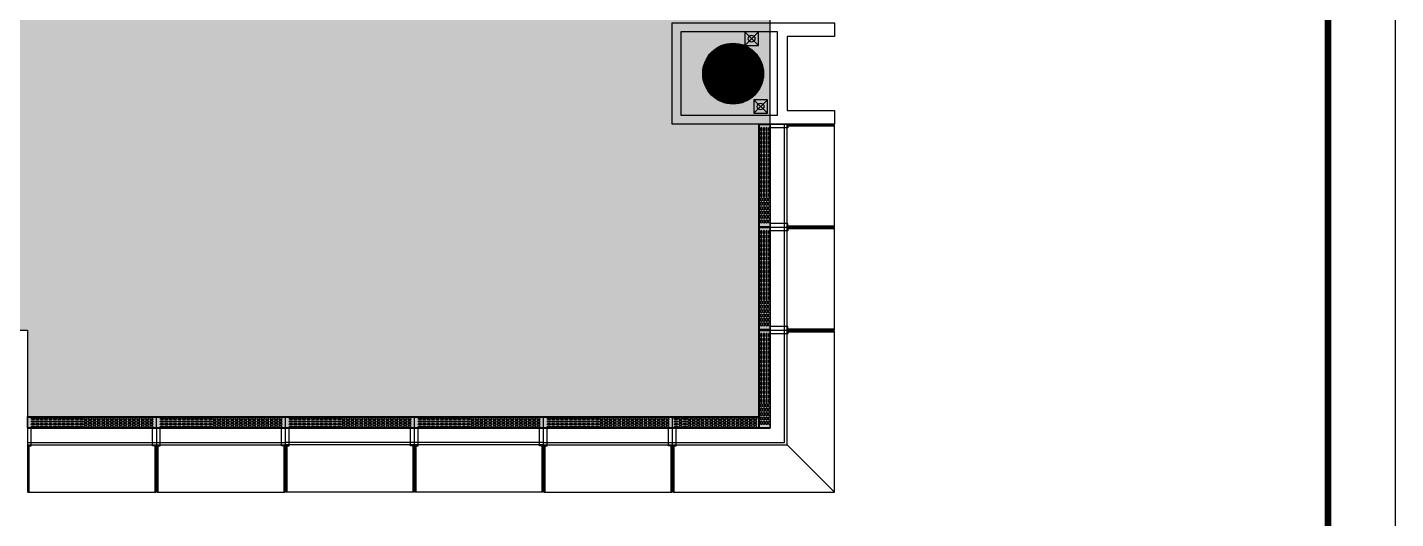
# Model space of a CAD drawing. Extents: x -284868 to 304789, y -137694 to 137894.
# Drawn here: x -52207 to -31947, y -119930 to -112652 of the extents above; entities that cross this region are included whole.
import ezdxf

# ---------------------------------------------------------------- set-up
doc = ezdxf.new("R2010")
doc.units = 0
doc.layers.get('0').update_dxf_attribs({"linetype": 'CONTINUOUS'})
for name, color, linetype in [('0-建筑外轮廓', 8, 'CONTINUOUS'), ('0-建筑柱体', 251, 'CONTINUOUS'), ('0-消防栓(给排水)', 9, 'CONTINUOUS'), ('0-窗', 11, 'CONTINUOUS'), ('0-非设计区域', 251, 'CONTINUOUS'), ('F-地漏', 8, 'CONTINUOUS'), ('TEL_TITLE', 7, 'CONTINUOUS')]:
    doc.layers.add(name, color=color, linetype=linetype)

# ---------------------------------------------------------------- blocks, each defined once
blk = doc.blocks.new('_YZH')
at = {"const_width": 0.5}
blk.add_lwpolyline([(-0.25, 0, 1), (0.25, 0, 1)], format="xyb", close=True, dxfattribs=at)
at = {"color": 4}
blk.add_circle((0, 0), 0.5, dxfattribs=at)
blk = doc.blocks.new('sgASGHHHH')
at = {"xscale": 900, "yscale": 900, "zscale": 900}
blk.add_blockref('_YZH', (-83446, -931674), dxfattribs=at)
blk = doc.blocks.new('A$C3B8026B3')
for p, q in [((38450, 3980), (38450, 5395)), ((38450, 2455), (38450, 3870)), ((27505, 950), (29305, 950)), ((29415, 950), (31215, 950)), ((33125, 950), (31325, 950)), ((35035, 950), (33235, 950)), ((35145, 950), (36945, 950)), ((38700, 700, 0), (39400, 0))]:
    blk.add_line(p, q)
for points in [[(38712, 5450), (38712, 5395), (38450, 5395), (38450, 5450)], [(38712, 3925), (38712, 3980), (38450, 3980), (38450, 3925)], [(38712, 3925), (38712, 3870), (38450, 3870), (38450, 3925)], [(38712, 2400), (38712, 2455), (38450, 2455), (38450, 2400)], [(38712, 2400), (38712, 2345), (38450, 2345), (38450, 2400)], [(27450, 688), (27505, 688), (27505, 950), (27450, 950)], [(29360, 688), (29305, 688), (29305, 950), (29360, 950)], [(29360, 688), (29415, 688), (29415, 950), (29360, 950)], [(31270, 688), (31215, 688), (31215, 950), (31270, 950)], [(31270, 688), (31325, 688), (31325, 950), (31270, 950)], [(33180, 688), (33125, 688), (33125, 950), (33180, 950)], [(33180, 688), (33235, 688), (33235, 950), (33180, 950)], [(35090, 688), (35035, 688), (35035, 950), (35090, 950)], [(35090, 688), (35145, 688), (35145, 950), (35090, 950)], [(37000, 688), (36945, 688), (36945, 950), (37000, 950)], [(37000, 688), (37055, 688), (37055, 950), (37000, 950)]]:
    blk.add_lwpolyline(points, close=True)
for points in [[(38662, 3925), (38662, 5450)], [(38700, 3925), (38700, 5450)], [(39400, 3931), (39400, 5444)], [(38662, 2400), (38662, 3925)], [(38700, 2400), (38700, 3925)], [(39400, 2406), (39400, 3919)], [(37000, 738), (38662, 738), (38662, 2400)], [(37000, 700), (38700, 700), (38700, 2400)], [(37055, 950), (38450, 950), (38450, 2345)], [(39400, 2392), (38712, 2392), (38712, 2377), (39400, 2377)], [(39400, 0), (39400, 2392)], [(27450, 738), (29360, 738)], [(27450, 700), (29360, 700)], [(29360, 738), (31270, 738)], [(29360, 700), (31270, 700)], [(33180, 738), (31270, 738)], [(33180, 700), (31270, 700)], [(35090, 738), (33180, 738)], [(35090, 700), (33180, 700)], [(35090, 738), (37000, 738)], [(35090, 700), (37000, 700)], [(37006, 0), (37006, 688), (37020, 688), (37020, 0)], [(27456, 0), (29354, 0)], [(29366, 0), (31264, 0)], [(33174, 0), (31276, 0)], [(35084, 0), (33186, 0)], [(35096, 0), (36994, 0)], [(37006, 0), (39400, 0)]]:
    blk.add_lwpolyline(points)
at = {"elevation": 0}
for points in [[(39400, 5444), (38712, 5444), (38712, 5429), (39400, 5429)], [(39400, 3931), (38712, 3931), (38712, 3945), (39400, 3945)], [(39400, 3919), (38712, 3919), (38712, 3904), (39400, 3904)], [(39400, 2406), (38712, 2406), (38712, 2420), (39400, 2420)], [(27456, 0), (27456, 688), (27470, 688), (27470, 0)], [(29354, 0), (29354, 688), (29339, 688), (29339, 0)], [(29366, 0), (29366, 688), (29380, 688), (29380, 0)], [(31264, 0), (31264, 688), (31249, 688), (31249, 0)], [(31276, 0), (31276, 688), (31290, 688), (31290, 0)], [(33174, 0), (33174, 688), (33159, 688), (33159, 0)], [(33186, 0), (33186, 688), (33200, 688), (33200, 0)], [(35084, 0), (35084, 688), (35069, 688), (35069, 0)], [(35096, 0), (35096, 688), (35110, 688), (35110, 0)], [(36994, 0), (36994, 688), (36979, 688), (36979, 0)]]:
    blk.add_lwpolyline(points, dxfattribs=at)
blk = doc.blocks.new('A$C06C71976')
for p, q in [((-1904, 160, 0), (0, 160)), ((-1904, 158, 0), (0, 158))]:
    blk.add_line(p, q)
blk.add_lwpolyline([(-1904, 171), (0, 171), (0, 0), (-1904, 0)], close=True)
for points in [[(-1839, 144), (-1809, 144, -1), (-1809, 124), (-1839, 124, -0.999999)], [(-1839, 104), (-1809, 104, -1), (-1809, 84), (-1839, 84, -0.999999)], [(-1839, 65), (-1809, 65, -1), (-1809, 45), (-1839, 45, -0.999999)], [(-1839, 25), (-1809, 25, -1), (-1809, 5), (-1839, 5, -0.999999)], [(-1774, 144), (-1744, 144, -1), (-1744, 124), (-1774, 124, -0.999999)], [(-1774, 104), (-1744, 104, -1), (-1744, 84), (-1774, 84, -0.999999)], [(-1774, 65), (-1744, 65, -1), (-1744, 45), (-1774, 45, -0.999999)], [(-1774, 25), (-1744, 25, -1), (-1744, 5), (-1774, 5, -0.999999)], [(-1709, 144), (-1679, 144, -1), (-1679, 124), (-1709, 124, -0.999999)], [(-1709, 104), (-1679, 104, -1), (-1679, 84), (-1709, 84, -0.999999)], [(-1709, 65), (-1679, 65, -1), (-1679, 45), (-1709, 45, -0.999999)], [(-1709, 25), (-1679, 25, -1), (-1679, 5), (-1709, 5, -0.999999)], [(-1644, 144), (-1614, 144, -1), (-1614, 124), (-1644, 124, -0.999999)], [(-1644, 104), (-1614, 104, -1), (-1614, 84), (-1644, 84, -0.999999)], [(-1644, 65), (-1614, 65, -1), (-1614, 45), (-1644, 45, -0.999999)], [(-1644, 25), (-1614, 25, -1), (-1614, 5), (-1644, 5, -0.999999)], [(-1579, 144), (-1549, 144, -1), (-1549, 124), (-1579, 124, -0.999999)], [(-1579, 104), (-1549, 104, -1), (-1549, 84), (-1579, 84, -0.999999)], [(-1579, 65), (-1549, 65, -1), (-1549, 45), (-1579, 45, -0.999999)], [(-1579, 25), (-1549, 25, -1), (-1549, 5), (-1579, 5, -0.999999)], [(-1514, 144), (-1484, 144, -1), (-1484, 124), (-1514, 124, -0.999999)], [(-1514, 104), (-1484, 104, -1), (-1484, 84), (-1514, 84, -0.999999)], [(-1514, 65), (-1484, 65, -1), (-1484, 45), (-1514, 45, -0.999999)], [(-1514, 25), (-1484, 25, -1), (-1484, 5), (-1514, 5, -0.999999)], [(-1449, 144), (-1419, 144, -1), (-1419, 124), (-1449, 124, -0.999999)], [(-1449, 104), (-1419, 104, -1), (-1419, 84), (-1449, 84, -0.999999)], [(-1449, 65), (-1419, 65, -1), (-1419, 45), (-1449, 45, -0.999999)], [(-1449, 25), (-1419, 25, -1), (-1419, 5), (-1449, 5, -0.999999)], [(-1384, 144), (-1354, 144, -1), (-1354, 124), (-1384, 124, -0.999999)], [(-1384, 104), (-1354, 104, -1), (-1354, 84), (-1384, 84, -0.999999)], [(-1384, 65), (-1354, 65, -1), (-1354, 45), (-1384, 45, -0.999999)], [(-1384, 25), (-1354, 25, -1), (-1354, 5), (-1384, 5, -0.999999)], [(-1319, 144), (-1289, 144, -1), (-1289, 124), (-1319, 124, -0.999999)], [(-1319, 104), (-1289, 104, -1), (-1289, 84), (-1319, 84, -0.999999)], [(-1319, 65), (-1289, 65, -1), (-1289, 45), (-1319, 45, -0.999999)], [(-1319, 25), (-1289, 25, -1), (-1289, 5), (-1319, 5, -0.999999)], [(-1254, 144), (-1224, 144, -1), (-1224, 124), (-1254, 124, -0.999999)], [(-1254, 104), (-1224, 104, -1), (-1224, 84), (-1254, 84, -0.999999)], [(-1254, 65), (-1224, 65, -1), (-1224, 45), (-1254, 45, -0.999999)], [(-1254, 25), (-1224, 25, -1), (-1224, 5), (-1254, 5, -0.999999)], [(-1189, 144), (-1159, 144, -1), (-1159, 124), (-1189, 124, -0.999999)], [(-1189, 104), (-1159, 104, -1), (-1159, 84), (-1189, 84, -0.999999)], [(-1189, 65), (-1159, 65, -1), (-1159, 45), (-1189, 45, -0.999999)], [(-1189, 25), (-1159, 25, -1), (-1159, 5), (-1189, 5, -0.999999)], [(-1124, 144), (-1094, 144, -1), (-1094, 124), (-1124, 124, -0.999999)], [(-1124, 104), (-1094, 104, -1), (-1094, 84), (-1124, 84, -0.999999)], [(-1124, 65), (-1094, 65, -1), (-1094, 45), (-1124, 45, -0.999999)], [(-1124, 25), (-1094, 25, -1), (-1094, 5), (-1124, 5, -0.999999)], [(-1029, 144), (-1059, 144, 1), (-1059, 124), (-1029, 124, 0.999999)], [(-1029, 104), (-1059, 104, 1), (-1059, 84), (-1029, 84, 0.999999)], [(-1029, 65), (-1059, 65, 1), (-1059, 45), (-1029, 45, 0.999999)], [(-1029, 25), (-1059, 25, 1), (-1059, 5), (-1029, 5, 0.999999)], [(-964, 144), (-994, 144, 1), (-994, 124), (-964, 124, 0.999999)], [(-964, 104), (-994, 104, 1), (-994, 84), (-964, 84, 0.999999)], [(-964, 65), (-994, 65, 1), (-994, 45), (-964, 45, 0.999999)], [(-964, 25), (-994, 25, 1), (-994, 5), (-964, 5, 0.999999)], [(-899, 144), (-929, 144, 1), (-929, 124), (-899, 124, 0.999999)], [(-899, 104), (-929, 104, 1), (-929, 84), (-899, 84, 0.999999)], [(-899, 65), (-929, 65, 1), (-929, 45), (-899, 45, 0.999999)], [(-899, 25), (-929, 25, 1), (-929, 5), (-899, 5, 0.999999)], [(-834, 144), (-864, 144, 1), (-864, 124), (-834, 124, 0.999999)], [(-834, 104), (-864, 104, 1), (-864, 84), (-834, 84, 0.999999)], [(-834, 65), (-864, 65, 1), (-864, 45), (-834, 45, 0.999999)], [(-834, 25), (-864, 25, 1), (-864, 5), (-834, 5, 0.999999)], [(-769, 144), (-799, 144, 1), (-799, 124), (-769, 124, 0.999999)], [(-769, 104), (-799, 104, 1), (-799, 84), (-769, 84, 0.999999)], [(-769, 65), (-799, 65, 1), (-799, 45), (-769, 45, 0.999999)], [(-769, 25), (-799, 25, 1), (-799, 5), (-769, 5, 0.999999)], [(-704, 144), (-734, 144, 1), (-734, 124), (-704, 124, 0.999999)], [(-704, 104), (-734, 104, 1), (-734, 84), (-704, 84, 0.999999)], [(-704, 65), (-734, 65, 1), (-734, 45), (-704, 45, 0.999999)], [(-704, 25), (-734, 25, 1), (-734, 5), (-704, 5, 0.999999)], [(-639, 144), (-669, 144, 1), (-669, 124), (-639, 124, 0.999999)], [(-639, 104), (-669, 104, 1), (-669, 84), (-639, 84, 0.999999)], [(-639, 65), (-669, 65, 1), (-669, 45), (-639, 45, 0.999999)], [(-639, 25), (-669, 25, 1), (-669, 5), (-639, 5, 0.999999)], [(-574, 144), (-604, 144, 1), (-604, 124), (-574, 124, 0.999999)], [(-574, 104), (-604, 104, 1), (-604, 84), (-574, 84, 0.999999)], [(-574, 65), (-604, 65, 1), (-604, 45), (-574, 45, 0.999999)], [(-574, 25), (-604, 25, 1), (-604, 5), (-574, 5, 0.999999)], [(-509, 144), (-539, 144, 1), (-539, 124), (-509, 124, 0.999999)], [(-509, 104), (-539, 104, 1), (-539, 84), (-509, 84, 0.999999)], [(-509, 65), (-539, 65, 1), (-539, 45), (-509, 45, 0.999999)], [(-509, 25), (-539, 25, 1), (-539, 5), (-509, 5, 0.999999)], [(-444, 144), (-474, 144, 1), (-474, 124), (-444, 124, 0.999999)], [(-444, 104), (-474, 104, 1), (-474, 84), (-444, 84, 0.999999)], [(-444, 65), (-474, 65, 1), (-474, 45), (-444, 45, 0.999999)], [(-444, 25), (-474, 25, 1), (-474, 5), (-444, 5, 0.999999)], [(-379, 144), (-409, 144, 1), (-409, 124), (-379, 124, 0.999999)], [(-379, 104), (-409, 104, 1), (-409, 84), (-379, 84, 0.999999)], [(-379, 65), (-409, 65, 1), (-409, 45), (-379, 45, 0.999999)], [(-379, 25), (-409, 25, 1), (-409, 5), (-379, 5, 0.999999)], [(-314, 144), (-344, 144, 1), (-344, 124), (-314, 124, 0.999999)], [(-314, 104), (-344, 104, 1), (-344, 84), (-314, 84, 0.999999)], [(-314, 65), (-344, 65, 1), (-344, 45), (-314, 45, 0.999999)], [(-314, 25), (-344, 25, 1), (-344, 5), (-314, 5, 0.999999)], [(-249, 144), (-279, 144, 1), (-279, 124), (-249, 124, 0.999999)], [(-249, 104), (-279, 104, 1), (-279, 84), (-249, 84, 0.999999)], [(-249, 65), (-279, 65, 1), (-279, 45), (-249, 45, 0.999999)], [(-249, 25), (-279, 25, 1), (-279, 5), (-249, 5, 0.999999)], [(-184, 144), (-214, 144, 1), (-214, 124), (-184, 124, 0.999999)], [(-184, 104), (-214, 104, 1), (-214, 84), (-184, 84, 0.999999)], [(-184, 65), (-214, 65, 1), (-214, 45), (-184, 45, 0.999999)], [(-184, 25), (-214, 25, 1), (-214, 5), (-184, 5, 0.999999)], [(-119, 144), (-149, 144, 1), (-149, 124), (-119, 124, 0.999999)], [(-119, 104), (-149, 104, 1), (-149, 84), (-119, 84, 0.999999)], [(-119, 65), (-149, 65, 1), (-149, 45), (-119, 45, 0.999999)], [(-119, 25), (-149, 25, 1), (-149, 5), (-119, 5, 0.999999)], [(-54, 144), (-84, 144, 1), (-84, 124), (-54, 124, 0.999999)], [(-54, 104), (-84, 104, 1), (-84, 84), (-54, 84, 0.999999)], [(-54, 65), (-84, 65, 1), (-84, 45), (-54, 45, 0.999999)], [(-54, 25), (-84, 25, 1), (-84, 5), (-54, 5, 0.999999)]]:
    blk.add_lwpolyline(points, format="xyb", close=True)
blk = doc.blocks.new('A$C678165FB')
for p, q in [((540, 2281, 0), (540, 3794)), ((543, 2281, 0), (543, 3794)), ((540, 756, 0), (540, 2269)), ((543, 756, 0), (543, 2269)), ((540, -700, 0), (540, 744)), ((543, -700, 0), (543, 744)), ((-747, -540, 0), (530, -540)), ((-747, -543, 0), (530, -543))]:
    blk.add_line(p, q)
blk.add_lwpolyline([(-10300, -530), (530, -530), (530, 3800)])
for points in [[(530, 2281), (530, 3794), (700, 3794), (700, 2281)], [(530, 756), (530, 2269), (700, 2269), (700, 756)], [(530, -700), (530, 744), (700, 744), (700, -700)], [(-747, -530), (530, -530), (530, -700), (-747, -700)]]:
    blk.add_lwpolyline(points, close=True)
for points in [[(557, 3740), (557, 3710, 1), (577, 3710), (577, 3740, 0.999999)], [(557, 3675), (557, 3645, 1), (577, 3645), (577, 3675, 0.999999)], [(596, 3740), (596, 3710, 1), (616, 3710), (616, 3740, 0.999999)], [(596, 3675), (596, 3645, 1), (616, 3645), (616, 3675, 0.999999)], [(636, 3740), (636, 3710, 1), (656, 3710), (656, 3740, 0.999999)], [(636, 3675), (636, 3645, 1), (656, 3645), (656, 3675, 0.999999)], [(675, 3740), (675, 3710, 1), (695, 3710), (695, 3740, 0.999999)], [(675, 3675), (675, 3645, 1), (695, 3645), (695, 3675, 0.999999)], [(557, 3610), (557, 3580, 1), (577, 3580), (577, 3610, 0.999999)], [(557, 3545), (557, 3515, 1), (577, 3515), (577, 3545, 0.999999)], [(557, 3480), (557, 3450, 1), (577, 3450), (577, 3480, 0.999999)], [(596, 3610), (596, 3580, 1), (616, 3580), (616, 3610, 0.999999)], [(596, 3545), (596, 3515, 1), (616, 3515), (616, 3545, 0.999999)], [(596, 3480), (596, 3450, 1), (616, 3450), (616, 3480, 0.999999)], [(636, 3610), (636, 3580, 1), (656, 3580), (656, 3610, 0.999999)], [(636, 3545), (636, 3515, 1), (656, 3515), (656, 3545, 0.999999)], [(636, 3480), (636, 3450, 1), (656, 3450), (656, 3480, 0.999999)], [(675, 3610), (675, 3580, 1), (695, 3580), (695, 3610, 0.999999)], [(675, 3545), (675, 3515, 1), (695, 3515), (695, 3545, 0.999999)], [(675, 3480), (675, 3450, 1), (695, 3450), (695, 3480, 0.999999)], [(557, 3415), (557, 3385, 1), (577, 3385), (577, 3415, 0.999999)], [(557, 3350), (557, 3320, 1), (577, 3320), (577, 3350, 0.999999)], [(557, 3285), (557, 3255, 1), (577, 3255), (577, 3285, 0.999999)], [(596, 3415), (596, 3385, 1), (616, 3385), (616, 3415, 0.999999)], [(596, 3350), (596, 3320, 1), (616, 3320), (616, 3350, 0.999999)], [(596, 3285), (596, 3255, 1), (616, 3255), (616, 3285, 0.999999)], [(636, 3415), (636, 3385, 1), (656, 3385), (656, 3415, 0.999999)], [(636, 3350), (636, 3320, 1), (656, 3320), (656, 3350, 0.999999)], [(636, 3285), (636, 3255, 1), (656, 3255), (656, 3285, 0.999999)], [(675, 3415), (675, 3385, 1), (695, 3385), (695, 3415, 0.999999)], [(675, 3350), (675, 3320, 1), (695, 3320), (695, 3350, 0.999999)], [(675, 3285), (675, 3255, 1), (695, 3255), (695, 3285, 0.999999)], [(557, 3220), (557, 3190, 1), (577, 3190), (577, 3220, 0.999999)], [(557, 3155), (557, 3125, 1), (577, 3125), (577, 3155, 0.999999)], [(557, 3090), (557, 3060, 1), (577, 3060), (577, 3090, 0.999999)], [(596, 3220), (596, 3190, 1), (616, 3190), (616, 3220, 0.999999)], [(596, 3155), (596, 3125, 1), (616, 3125), (616, 3155, 0.999999)], [(596, 3090), (596, 3060, 1), (616, 3060), (616, 3090, 0.999999)], [(636, 3220), (636, 3190, 1), (656, 3190), (656, 3220, 0.999999)], [(636, 3155), (636, 3125, 1), (656, 3125), (656, 3155, 0.999999)], [(636, 3090), (636, 3060, 1), (656, 3060), (656, 3090, 0.999999)], [(675, 3220), (675, 3190, 1), (695, 3190), (695, 3220, 0.999999)], [(675, 3155), (675, 3125, 1), (695, 3125), (695, 3155, 0.999999)], [(675, 3090), (675, 3060, 1), (695, 3060), (695, 3090, 0.999999)], [(557, 3025), (557, 2995, 1), (577, 2995), (577, 3025, 0.999999)], [(557, 2960), (557, 2930, 1), (577, 2930), (577, 2960, 0.999999)], [(557, 2895), (557, 2865, 1), (577, 2865), (577, 2895, 0.999999)], [(557, 2830), (557, 2800, 1), (577, 2800), (577, 2830, 0.999999)], [(596, 3025), (596, 2995, 1), (616, 2995), (616, 3025, 0.999999)], [(596, 2960), (596, 2930, 1), (616, 2930), (616, 2960, 0.999999)], [(596, 2895), (596, 2865, 1), (616, 2865), (616, 2895, 0.999999)], [(596, 2830), (596, 2800, 1), (616, 2800), (616, 2830, 0.999999)], [(636, 3025), (636, 2995, 1), (656, 2995), (656, 3025, 0.999999)], [(636, 2960), (636, 2930, 1), (656, 2930), (656, 2960, 0.999999)], [(636, 2895), (636, 2865, 1), (656, 2865), (656, 2895, 0.999999)], [(636, 2830), (636, 2800, 1), (656, 2800), (656, 2830, 0.999999)], [(675, 3025), (675, 2995, 1), (695, 2995), (695, 3025, 0.999999)], [(675, 2960), (675, 2930, 1), (695, 2930), (695, 2960, 0.999999)], [(675, 2895), (675, 2865, 1), (695, 2865), (695, 2895, 0.999999)], [(675, 2830), (675, 2800, 1), (695, 2800), (695, 2830, 0.999999)], [(557, 2765), (557, 2735, 1), (577, 2735), (577, 2765, 0.999999)], [(557, 2670), (557, 2700, -1), (577, 2700), (577, 2670, -0.999999)], [(557, 2605), (557, 2635, -1), (577, 2635), (577, 2605, -0.999999)], [(596, 2765), (596, 2735, 1), (616, 2735), (616, 2765, 0.999999)], [(596, 2670), (596, 2700, -1), (616, 2700), (616, 2670, -0.999999)], [(596, 2605), (596, 2635, -1), (616, 2635), (616, 2605, -0.999999)], [(636, 2765), (636, 2735, 1), (656, 2735), (656, 2765, 0.999999)], [(636, 2670), (636, 2700, -1), (656, 2700), (656, 2670, -0.999999)], [(636, 2605), (636, 2635, -1), (656, 2635), (656, 2605, -0.999999)], [(675, 2765), (675, 2735, 1), (695, 2735), (695, 2765, 0.999999)], [(675, 2670), (675, 2700, -1), (695, 2700), (695, 2670, -0.999999)], [(675, 2605), (675, 2635, -1), (695, 2635), (695, 2605, -0.999999)], [(557, 2540), (557, 2570, -1), (577, 2570), (577, 2540, -0.999999)], [(557, 2475), (557, 2505, -1), (577, 2505), (577, 2475, -0.999999)], [(557, 2410), (557, 2440, -1), (577, 2440), (577, 2410, -0.999999)], [(596, 2540), (596, 2570, -1), (616, 2570), (616, 2540, -0.999999)], [(596, 2475), (596, 2505, -1), (616, 2505), (616, 2475, -0.999999)], [(596, 2410), (596, 2440, -1), (616, 2440), (616, 2410, -0.999999)], [(636, 2540), (636, 2570, -1), (656, 2570), (656, 2540, -0.999999)], [(636, 2475), (636, 2505, -1), (656, 2505), (656, 2475, -0.999999)], [(636, 2410), (636, 2440, -1), (656, 2440), (656, 2410, -0.999999)], [(675, 2540), (675, 2570, -1), (695, 2570), (695, 2540, -0.999999)], [(675, 2475), (675, 2505, -1), (695, 2505), (695, 2475, -0.999999)], [(675, 2410), (675, 2440, -1), (695, 2440), (695, 2410, -0.999999)], [(557, 2345), (557, 2375, -1), (577, 2375), (577, 2345, -0.999999)], [(596, 2345), (596, 2375, -1), (616, 2375), (616, 2345, -0.999999)], [(636, 2345), (636, 2375, -1), (656, 2375), (656, 2345, -0.999999)], [(675, 2345), (675, 2375, -1), (695, 2375), (695, 2345, -0.999999)], [(557, 2215), (557, 2185, 1), (577, 2185), (577, 2215, 0.999999)], [(557, 2150), (557, 2120, 1), (577, 2120), (577, 2150, 0.999999)], [(557, 2085), (557, 2055, 1), (577, 2055), (577, 2085, 0.999999)], [(557, 2020), (557, 1990, 1), (577, 1990), (577, 2020, 0.999999)], [(596, 2215), (596, 2185, 1), (616, 2185), (616, 2215, 0.999999)], [(596, 2150), (596, 2120, 1), (616, 2120), (616, 2150, 0.999999)], [(596, 2085), (596, 2055, 1), (616, 2055), (616, 2085, 0.999999)], [(596, 2020), (596, 1990, 1), (616, 1990), (616, 2020, 0.999999)], [(636, 2215), (636, 2185, 1), (656, 2185), (656, 2215, 0.999999)], [(636, 2150), (636, 2120, 1), (656, 2120), (656, 2150, 0.999999)], [(636, 2085), (636, 2055, 1), (656, 2055), (656, 2085, 0.999999)], [(636, 2020), (636, 1990, 1), (656, 1990), (656, 2020, 0.999999)], [(675, 2215), (675, 2185, 1), (695, 2185), (695, 2215, 0.999999)], [(675, 2150), (675, 2120, 1), (695, 2120), (695, 2150, 0.999999)], [(675, 2085), (675, 2055, 1), (695, 2055), (695, 2085, 0.999999)], [(675, 2020), (675, 1990, 1), (695, 1990), (695, 2020, 0.999999)], [(557, 1955), (557, 1925, 1), (577, 1925), (577, 1955, 0.999999)], [(557, 1890), (557, 1860, 1), (577, 1860), (577, 1890, 0.999999)], [(557, 1825), (557, 1795, 1), (577, 1795), (577, 1825, 0.999999)], [(596, 1955), (596, 1925, 1), (616, 1925), (616, 1955, 0.999999)], [(596, 1890), (596, 1860, 1), (616, 1860), (616, 1890, 0.999999)], [(596, 1825), (596, 1795, 1), (616, 1795), (616, 1825, 0.999999)], [(636, 1955), (636, 1925, 1), (656, 1925), (656, 1955, 0.999999)], [(636, 1890), (636, 1860, 1), (656, 1860), (656, 1890, 0.999999)], [(636, 1825), (636, 1795, 1), (656, 1795), (656, 1825, 0.999999)], [(675, 1955), (675, 1925, 1), (695, 1925), (695, 1955, 0.999999)], [(675, 1890), (675, 1860, 1), (695, 1860), (695, 1890, 0.999999)], [(675, 1825), (675, 1795, 1), (695, 1795), (695, 1825, 0.999999)], [(557, 1760), (557, 1730, 1), (577, 1730), (577, 1760, 0.999999)], [(557, 1695), (557, 1665, 1), (577, 1665), (577, 1695, 0.999999)], [(557, 1630), (557, 1600, 1), (577, 1600), (577, 1630, 0.999999)], [(596, 1760), (596, 1730, 1), (616, 1730), (616, 1760, 0.999999)], [(596, 1695), (596, 1665, 1), (616, 1665), (616, 1695, 0.999999)], [(596, 1630), (596, 1600, 1), (616, 1600), (616, 1630, 0.999999)], [(636, 1760), (636, 1730, 1), (656, 1730), (656, 1760, 0.999999)], [(636, 1695), (636, 1665, 1), (656, 1665), (656, 1695, 0.999999)], [(636, 1630), (636, 1600, 1), (656, 1600), (656, 1630, 0.999999)], [(675, 1760), (675, 1730, 1), (695, 1730), (695, 1760, 0.999999)], [(675, 1695), (675, 1665, 1), (695, 1665), (695, 1695, 0.999999)], [(675, 1630), (675, 1600, 1), (695, 1600), (695, 1630, 0.999999)], [(557, 1565), (557, 1535, 1), (577, 1535), (577, 1565, 0.999999)], [(557, 1500), (557, 1470, 1), (577, 1470), (577, 1500, 0.999999)], [(557, 1435), (557, 1405, 1), (577, 1405), (577, 1435, 0.999999)], [(596, 1565), (596, 1535, 1), (616, 1535), (616, 1565, 0.999999)], [(596, 1500), (596, 1470, 1), (616, 1470), (616, 1500, 0.999999)], [(596, 1435), (596, 1405, 1), (616, 1405), (616, 1435, 0.999999)], [(636, 1565), (636, 1535, 1), (656, 1535), (656, 1565, 0.999999)], [(636, 1500), (636, 1470, 1), (656, 1470), (656, 1500, 0.999999)], [(636, 1435), (636, 1405, 1), (656, 1405), (656, 1435, 0.999999)], [(675, 1565), (675, 1535, 1), (695, 1535), (695, 1565, 0.999999)], [(675, 1500), (675, 1470, 1), (695, 1470), (695, 1500, 0.999999)], [(675, 1435), (675, 1405, 1), (695, 1405), (695, 1435, 0.999999)], [(557, 1370), (557, 1340, 1), (577, 1340), (577, 1370, 0.999999)], [(557, 1305), (557, 1275, 1), (577, 1275), (577, 1305, 0.999999)], [(557, 1240), (557, 1210, 1), (577, 1210), (577, 1240, 0.999999)], [(596, 1370), (596, 1340, 1), (616, 1340), (616, 1370, 0.999999)], [(596, 1305), (596, 1275, 1), (616, 1275), (616, 1305, 0.999999)], [(596, 1240), (596, 1210, 1), (616, 1210), (616, 1240, 0.999999)], [(636, 1370), (636, 1340, 1), (656, 1340), (656, 1370, 0.999999)], [(636, 1305), (636, 1275, 1), (656, 1275), (656, 1305, 0.999999)], [(636, 1240), (636, 1210, 1), (656, 1210), (656, 1240, 0.999999)], [(675, 1370), (675, 1340, 1), (695, 1340), (695, 1370, 0.999999)], [(675, 1305), (675, 1275, 1), (695, 1275), (695, 1305, 0.999999)], [(675, 1240), (675, 1210, 1), (695, 1210), (695, 1240, 0.999999)], [(557, 1145), (557, 1175, -1), (577, 1175), (577, 1145, -0.999999)], [(557, 1080), (557, 1110, -1), (577, 1110), (577, 1080, -0.999999)], [(557, 1015), (557, 1045, -1), (577, 1045), (577, 1015, -0.999999)], [(596, 1145), (596, 1175, -1), (616, 1175), (616, 1145, -0.999999)], [(596, 1080), (596, 1110, -1), (616, 1110), (616, 1080, -0.999999)], [(596, 1015), (596, 1045, -1), (616, 1045), (616, 1015, -0.999999)], [(636, 1145), (636, 1175, -1), (656, 1175), (656, 1145, -0.999999)], [(636, 1080), (636, 1110, -1), (656, 1110), (656, 1080, -0.999999)], [(636, 1015), (636, 1045, -1), (656, 1045), (656, 1015, -0.999999)], [(675, 1145), (675, 1175, -1), (695, 1175), (695, 1145, -0.999999)], [(675, 1080), (675, 1110, -1), (695, 1110), (695, 1080, -0.999999)], [(675, 1015), (675, 1045, -1), (695, 1045), (695, 1015, -0.999999)], [(557, 950), (557, 980, -1), (577, 980), (577, 950, -0.999999)], [(557, 885), (557, 915, -1), (577, 915), (577, 885, -0.999999)], [(557, 820), (557, 850, -1), (577, 850), (577, 820, -0.999999)], [(596, 950), (596, 980, -1), (616, 980), (616, 950, -0.999999)], [(596, 885), (596, 915, -1), (616, 915), (616, 885, -0.999999)], [(596, 820), (596, 850, -1), (616, 850), (616, 820, -0.999999)], [(636, 950), (636, 980, -1), (656, 980), (656, 950, -0.999999)], [(636, 885), (636, 915, -1), (656, 915), (656, 885, -0.999999)], [(636, 820), (636, 850, -1), (656, 850), (656, 820, -0.999999)], [(675, 950), (675, 980, -1), (695, 980), (695, 950, -0.999999)], [(675, 885), (675, 915, -1), (695, 915), (695, 885, -0.999999)], [(675, 820), (675, 850, -1), (695, 850), (695, 820, -0.999999)], [(557, 690), (557, 660, 1), (577, 660), (577, 690, 0.999999)], [(557, 625), (557, 595, 1), (577, 595), (577, 625, 0.999999)], [(596, 690), (596, 660, 1), (616, 660), (616, 690, 0.999999)], [(596, 625), (596, 595, 1), (616, 595), (616, 625, 0.999999)], [(636, 690), (636, 660, 1), (656, 660), (656, 690, 0.999999)], [(636, 625), (636, 595, 1), (656, 595), (656, 625, 0.999999)], [(675, 690), (675, 660, 1), (695, 660), (695, 690, 0.999999)], [(675, 625), (675, 595, 1), (695, 595), (695, 625, 0.999999)], [(557, 560), (557, 530, 1), (577, 530), (577, 560, 0.999999)], [(557, 495), (557, 465, 1), (577, 465), (577, 495, 0.999999)], [(557, 430), (557, 400, 1), (577, 400), (577, 430, 0.999999)], [(596, 560), (596, 530, 1), (616, 530), (616, 560, 0.999999)], [(596, 495), (596, 465, 1), (616, 465), (616, 495, 0.999999)], [(596, 430), (596, 400, 1), (616, 400), (616, 430, 0.999999)], [(636, 560), (636, 530, 1), (656, 530), (656, 560, 0.999999)], [(636, 495), (636, 465, 1), (656, 465), (656, 495, 0.999999)], [(636, 430), (636, 400, 1), (656, 400), (656, 430, 0.999999)], [(675, 560), (675, 530, 1), (695, 530), (695, 560, 0.999999)], [(675, 495), (675, 465, 1), (695, 465), (695, 495, 0.999999)], [(675, 430), (675, 400, 1), (695, 400), (695, 430, 0.999999)], [(557, 365), (557, 335, 1), (577, 335), (577, 365, 0.999999)], [(557, 300), (557, 270, 1), (577, 270), (577, 300, 0.999999)], [(557, 235), (557, 205, 1), (577, 205), (577, 235, 0.999999)], [(596, 365), (596, 335, 1), (616, 335), (616, 365, 0.999999)], [(596, 300), (596, 270, 1), (616, 270), (616, 300, 0.999999)], [(596, 235), (596, 205, 1), (616, 205), (616, 235, 0.999999)], [(636, 365), (636, 335, 1), (656, 335), (656, 365, 0.999999)], [(636, 300), (636, 270, 1), (656, 270), (656, 300, 0.999999)], [(636, 235), (636, 205, 1), (656, 205), (656, 235, 0.999999)], [(675, 365), (675, 335, 1), (695, 335), (695, 365, 0.999999)], [(675, 300), (675, 270, 1), (695, 270), (695, 300, 0.999999)], [(675, 235), (675, 205, 1), (695, 205), (695, 235, 0.999999)], [(557, 170), (557, 140, 1), (577, 140), (577, 170, 0.999999)], [(557, 105), (557, 75, 1), (577, 75), (577, 105, 0.999999)], [(557, 40), (557, 10, 1), (577, 10), (577, 40, 0.999999)], [(596, 170), (596, 140, 1), (616, 140), (616, 170, 0.999999)], [(596, 105), (596, 75, 1), (616, 75), (616, 105, 0.999999)], [(596, 40), (596, 10, 1), (616, 10), (616, 40, 0.999999)], [(636, 170), (636, 140, 1), (656, 140), (656, 170, 0.999999)], [(636, 105), (636, 75, 1), (656, 75), (656, 105, 0.999999)], [(636, 40), (636, 10, 1), (656, 10), (656, 40, 0.999999)], [(675, 170), (675, 140, 1), (695, 140), (695, 170, 0.999999)], [(675, 105), (675, 75, 1), (695, 75), (695, 105, 0.999999)], [(675, 40), (675, 10, 1), (695, 10), (695, 40, 0.999999)], [(557, -25), (557, -55, 1), (577, -55), (577, -25, 0.999999)], [(557, -90), (557, -120, 1), (577, -120), (577, -90, 0.999999)], [(557, -155), (557, -185, 1), (577, -185), (577, -155, 0.999999)], [(596, -25), (596, -55, 1), (616, -55), (616, -25, 0.999999)], [(596, -90), (596, -120, 1), (616, -120), (616, -90, 0.999999)], [(596, -155), (596, -185, 1), (616, -185), (616, -155, 0.999999)], [(636, -25), (636, -55, 1), (656, -55), (656, -25, 0.999999)], [(636, -90), (636, -120, 1), (656, -120), (656, -90, 0.999999)], [(636, -155), (636, -185, 1), (656, -185), (656, -155, 0.999999)], [(675, -25), (675, -55, 1), (695, -55), (695, -25, 0.999999)], [(675, -90), (675, -120, 1), (695, -120), (695, -90, 0.999999)], [(675, -155), (675, -185, 1), (695, -185), (695, -155, 0.999999)], [(557, -220), (557, -250, 1), (577, -250), (577, -220, 0.999999)], [(557, -285), (557, -315, 1), (577, -315), (577, -285, 0.999999)], [(557, -380), (557, -350, -1), (577, -350), (577, -380, -0.999999)], [(557, -445), (557, -415, -1), (577, -415), (577, -445, -0.999999)], [(596, -220), (596, -250, 1), (616, -250), (616, -220, 0.999999)], [(596, -285), (596, -315, 1), (616, -315), (616, -285, 0.999999)], [(596, -380), (596, -350, -1), (616, -350), (616, -380, -0.999999)], [(596, -445), (596, -415, -1), (616, -415), (616, -445, -0.999999)], [(636, -220), (636, -250, 1), (656, -250), (656, -220, 0.999999)], [(636, -285), (636, -315, 1), (656, -315), (656, -285, 0.999999)], [(636, -380), (636, -350, -1), (656, -350), (656, -380, -0.999999)], [(636, -445), (636, -415, -1), (656, -415), (656, -445, -0.999999)], [(675, -220), (675, -250, 1), (695, -250), (695, -220, 0.999999)], [(675, -285), (675, -315, 1), (695, -315), (695, -285, 0.999999)], [(675, -380), (675, -350, -1), (695, -350), (695, -380, -0.999999)], [(675, -445), (675, -415, -1), (695, -415), (695, -445, -0.999999)], [(-709, -557), (-679, -557, -1), (-679, -577), (-709, -577, -0.999999)], [(-709, -596), (-679, -596, -1), (-679, -616), (-709, -616, -0.999999)], [(-614, -557), (-644, -557, 1), (-644, -577), (-614, -577, 0.999999)], [(-614, -596), (-644, -596, 1), (-644, -616), (-614, -616, 0.999999)], [(-579, -557), (-549, -557, -1), (-549, -577), (-579, -577, -0.999999)], [(-579, -596), (-549, -596, -1), (-549, -616), (-579, -616, -0.999999)], [(-484, -557), (-514, -557, 1), (-514, -577), (-484, -577, 0.999999)], [(-484, -596), (-514, -596, 1), (-514, -616), (-484, -616, 0.999999)], [(-419, -557), (-449, -557, 1), (-449, -577), (-419, -577, 0.999999)], [(-419, -596), (-449, -596, 1), (-449, -616), (-419, -616, 0.999999)], [(-354, -557), (-384, -557, 1), (-384, -577), (-354, -577, 0.999999)], [(-354, -596), (-384, -596, 1), (-384, -616), (-354, -616, 0.999999)], [(-289, -557), (-319, -557, 1), (-319, -577), (-289, -577, 0.999999)], [(-289, -596), (-319, -596, 1), (-319, -616), (-289, -616, 0.999999)], [(-224, -557), (-254, -557, 1), (-254, -577), (-224, -577, 0.999999)], [(-224, -596), (-254, -596, 1), (-254, -616), (-224, -616, 0.999999)], [(-159, -557), (-189, -557, 1), (-189, -577), (-159, -577, 0.999999)], [(-159, -596), (-189, -596, 1), (-189, -616), (-159, -616, 0.999999)], [(-94, -557), (-124, -557, 1), (-124, -577), (-94, -577, 0.999999)], [(-94, -596), (-124, -596, 1), (-124, -616), (-94, -616, 0.999999)], [(-29, -557), (-59, -557, 1), (-59, -577), (-29, -577, 0.999999)], [(-29, -596), (-59, -596, 1), (-59, -616), (-29, -616, 0.999999)], [(36, -557), (6, -557, 1), (6, -577), (36, -577, 0.999999)], [(36, -596), (6, -596, 1), (6, -616), (36, -616, 0.999999)], [(101, -557), (71, -557, 1), (71, -577), (101, -577, 0.999999)], [(101, -596), (71, -596, 1), (71, -616), (101, -616, 0.999999)], [(166, -557), (136, -557, 1), (136, -577), (166, -577, 0.999999)], [(166, -596), (136, -596, 1), (136, -616), (166, -616, 0.999999)], [(231, -557), (201, -557, 1), (201, -577), (231, -577, 0.999999)], [(231, -596), (201, -596, 1), (201, -616), (231, -616, 0.999999)], [(296, -557), (266, -557, 1), (266, -577), (296, -577, 0.999999)], [(296, -596), (266, -596, 1), (266, -616), (296, -616, 0.999999)], [(361, -557), (331, -557, 1), (331, -577), (361, -577, 0.999999)], [(361, -596), (331, -596, 1), (331, -616), (361, -616, 0.999999)], [(426, -557), (396, -557, 1), (396, -577), (426, -577, 0.999999)], [(426, -596), (396, -596, 1), (396, -616), (426, -616, 0.999999)], [(491, -557), (461, -557, 1), (461, -577), (491, -577, 0.999999)], [(491, -596), (461, -596, 1), (461, -616), (491, -616, 0.999999)], [(557, -510), (557, -480, -1), (577, -480), (577, -510, -0.999999)], [(557, -575), (557, -545, -1), (577, -545), (577, -575, -0.999999)], [(557, -640), (557, -610, -1), (577, -610), (577, -640, -0.999999)], [(596, -510), (596, -480, -1), (616, -480), (616, -510, -0.999999)], [(596, -575), (596, -545, -1), (616, -545), (616, -575, -0.999999)], [(596, -640), (596, -610, -1), (616, -610), (616, -640, -0.999999)], [(636, -510), (636, -480, -1), (656, -480), (656, -510, -0.999999)], [(636, -575), (636, -545, -1), (656, -545), (656, -575, -0.999999)], [(636, -640), (636, -610, -1), (656, -610), (656, -640, -0.999999)], [(675, -510), (675, -480, -1), (695, -480), (695, -510, -0.999999)], [(675, -575), (675, -545, -1), (695, -545), (695, -575, -0.999999)], [(675, -640), (675, -610, -1), (695, -610), (695, -640, -0.999999)], [(-709, -636), (-679, -636, -1), (-679, -656), (-709, -656, -0.999999)], [(-709, -675), (-679, -675, -1), (-679, -695), (-709, -695, -0.999999)], [(-614, -636), (-644, -636, 1), (-644, -656), (-614, -656, 0.999999)], [(-614, -675), (-644, -675, 1), (-644, -695), (-614, -695, 0.999999)], [(-579, -636), (-549, -636, -1), (-549, -656), (-579, -656, -0.999999)], [(-579, -675), (-549, -675, -1), (-549, -695), (-579, -695, -0.999999)], [(-484, -636), (-514, -636, 1), (-514, -656), (-484, -656, 0.999999)], [(-484, -675), (-514, -675, 1), (-514, -695), (-484, -695, 0.999999)], [(-419, -636), (-449, -636, 1), (-449, -656), (-419, -656, 0.999999)], [(-419, -675), (-449, -675, 1), (-449, -695), (-419, -695, 0.999999)], [(-354, -636), (-384, -636, 1), (-384, -656), (-354, -656, 0.999999)], [(-354, -675), (-384, -675, 1), (-384, -695), (-354, -695, 0.999999)], [(-289, -636), (-319, -636, 1), (-319, -656), (-289, -656, 0.999999)], [(-289, -675), (-319, -675, 1), (-319, -695), (-289, -695, 0.999999)], [(-224, -636), (-254, -636, 1), (-254, -656), (-224, -656, 0.999999)], [(-224, -675), (-254, -675, 1), (-254, -695), (-224, -695, 0.999999)], [(-159, -636), (-189, -636, 1), (-189, -656), (-159, -656, 0.999999)], [(-159, -675), (-189, -675, 1), (-189, -695), (-159, -695, 0.999999)], [(-94, -636), (-124, -636, 1), (-124, -656), (-94, -656, 0.999999)], [(-94, -675), (-124, -675, 1), (-124, -695), (-94, -695, 0.999999)], [(-29, -636), (-59, -636, 1), (-59, -656), (-29, -656, 0.999999)], [(-29, -675), (-59, -675, 1), (-59, -695), (-29, -695, 0.999999)], [(36, -636), (6, -636, 1), (6, -656), (36, -656, 0.999999)], [(36, -675), (6, -675, 1), (6, -695), (36, -695, 0.999999)], [(101, -636), (71, -636, 1), (71, -656), (101, -656, 0.999999)], [(101, -675), (71, -675, 1), (71, -695), (101, -695, 0.999999)], [(166, -636), (136, -636, 1), (136, -656), (166, -656, 0.999999)], [(166, -675), (136, -675, 1), (136, -695), (166, -695, 0.999999)], [(231, -636), (201, -636, 1), (201, -656), (231, -656, 0.999999)], [(231, -675), (201, -675, 1), (201, -695), (231, -695, 0.999999)], [(296, -636), (266, -636, 1), (266, -656), (296, -656, 0.999999)], [(296, -675), (266, -675, 1), (266, -695), (296, -695, 0.999999)], [(361, -636), (331, -636, 1), (331, -656), (361, -656, 0.999999)], [(361, -675), (331, -675, 1), (331, -695), (361, -695, 0.999999)], [(426, -636), (396, -636, 1), (396, -656), (426, -656, 0.999999)], [(426, -675), (396, -675, 1), (396, -695), (426, -695, 0.999999)], [(491, -636), (461, -636, 1), (461, -656), (491, -656, 0.999999)], [(491, -675), (461, -675, 1), (461, -695), (491, -695, 0.999999)]]:
    blk.add_lwpolyline(points, format="xyb", close=True)
for p in [(-8393, -700), (-6483, -700), (-4573, -700), (-2663, -700), (-753, -700)]:
    blk.add_blockref('A$C06C71976', p)
blk = doc.blocks.new('A$C10332E08')
for p, q in [((250, 0), (0, 250)), ((250, 250), (0, 0))]:
    blk.add_line(p, q)
blk.add_lwpolyline([(0, 250), (250, 250), (250, 0), (0, 0)], close=True)
blk = doc.blocks.new('A$C2AC726D9')
for centre in [(36524, -46184), (36657, -47189)]:
    blk.add_circle(centre, 50)
at = {"xscale": -0.8, "yscale": 0.8, "zscale": 0.8, "rotation": 270}
for p in [(36424, -46284), (36557, -47289)]:
    blk.add_blockref('A$C10332E08', p, dxfattribs=at)

msp = doc.modelspace()

# ---------------------------------------------------------------- hatches: boundary and pattern name
at = {"layer": '0-非设计区域', "ltscale": 3}
h = msp.add_hatch(dxfattribs=at)
h.set_pattern_fill('ANGLE', color=256, scale=100)
h.set_pattern_definition([(0, (-492507.45, 278012.8), (0, 698.5), [508, -190.5]), (90, (-492507.45, 278012.8), (-698.5, 4e-14), [508, -190.5])])
h.paths.add_polyline_path([(-66857, -67386), (-66857, -75488), (-69157, -75488), (-69157, -94382), (-67357, -94382), (-67357, -95588), (-57757, -95588), (-57757, -99388), (-61307, -99388), (-61307, -99688), (-67357, -99688), (-67357, -103688), (-58357, -103688), (-58357, -106368), (-53057, -106368), (-53057, -117136), (-52207, -117136), (-52207, -118589), (-41206, -118589), (-41206, -65088), (-52207, -65088), (-52207, -67386), (-53707, -67386), (-53707, -65088), (-66207, -65088), (-66207, -67386)])

# ---------------------------------------------------------------- linework, layer by layer
at = {"layer": '0-建筑外轮廓', "color": 42}
msp.add_lwpolyline([(-42657, -112586), (-40257, -112586), (-40257, -112786), (-40957, -112786), (-40957, -113886), (-40257, -113886), (-40257, -114086), (-42657, -114086)], close=True, dxfattribs=at)
at = {"layer": '0-建筑外轮廓', "color": 251}
msp.add_lwpolyline([(-42527, -112716), (-41107, -112716), (-41107, -113956), (-42527, -113956)], close=True, dxfattribs=at)
at = {"layer": '0-非设计区域', "ltscale": 3}
msp.add_lwpolyline([(-57757, -95588), (-57757, -99388), (-61307, -99388), (-61307, -99688), (-67357, -99688), (-67357, -103688), (-58357, -103688), (-58357, -106368), (-53057, -106368), (-53057, -117136), (-52207, -117136), (-52207, -118589), (-41206, -118589), (-41206, -65088)], dxfattribs=at)
at = {"layer": 'TEL_TITLE'}
msp.add_lwpolyline([(-91347, -137694), (-31947, -137694), (-31947, -53594), (-91347, -53594)], close=True, dxfattribs=at)
at = {"layer": 'TEL_TITLE', "const_width": 100}
msp.add_lwpolyline([(-90347, -136694), (-32947, -136694), (-32947, -56094), (-90347, -56094)], close=True, dxfattribs=at)

# ---------------------------------------------------------------- block references
at = {"layer": '0-建筑柱体'}
msp.add_blockref('sgASGHHHH', (41689, 818336), dxfattribs=at)
at = {"layer": '0-消防栓(给排水)', "color": 0}
msp.add_blockref('A$C2AC726D9', (-78007, -66636), dxfattribs=at)
at = {"layer": '0-窗'}
msp.add_blockref('A$C3B8026B3', (-79657, -119538), dxfattribs=at)
at = {"layer": 'F-地漏'}
msp.add_blockref('A$C678165FB', (-41907, -117886), dxfattribs=at)

doc.saveas('drawing.dxf')
